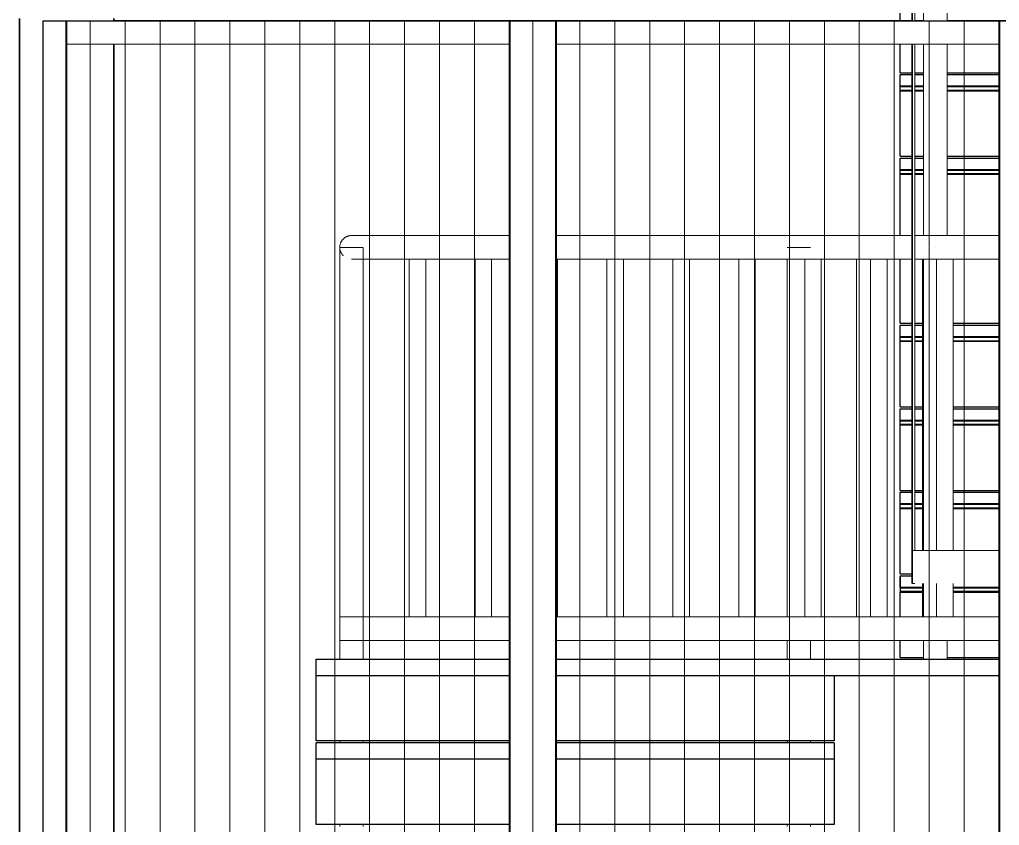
# Model space of a CAD drawing. Header units: millimetres. Extents: x -153298 to 620751, y -313239 to 250031.
# Drawn here: x 80205 to 82286, y -215659 to -213948 of the extents above; entities that cross this region are included whole.
import ezdxf

# ---------------------------------------------------------------- set-up
doc = ezdxf.new("R2010")
doc.units = ezdxf.units.MM
doc.linetypes.add('DPA_Hidden 50', pattern=[3, 2, -1])
for name, color, linetype, lineweight in [('A-DETL-GENF', 7, 'Continuous', 35), ('A-FLOR-E', 7, 'Continuous', 35), ('A-FLOR-HRAL', 7, 'Continuous', 25), ('A-GENM', 7, 'Continuous', 9), ('A-GLAZ-CURT', 7, 'Continuous', 9), ('S-STRS-E', 7, 'Continuous', 25), ('WALL-E', 7, 'Continuous', 35)]:
    doc.layers.add(name, color=color, linetype=linetype, lineweight=lineweight)

# ---------------------------------------------------------------- blocks, each defined once
blk = doc.blocks.new('DPA_CP_Entrance Louver Grill Vertical Z - Louver Grill Vertical Z-18397856-2150-01 ENTRANCE 1 ELEVATION 4')
at = {"layer": 'A-GLAZ-CURT', "color": 7}
for p, q in [((13975.4, 113945.1), (13052, 113945.1)), ((13975.4, 113945.1), (13052, 113945.1)), ((13925.4, 113945.1), (13975.4, 113945.1)), ((13975.4, 113945.1), (13925.4, 113945.1)), ((13925.4, 113945.1), (13975.4, 113945.1)), ((13927.4, 113945.1), (13925.4, 113945.1)), ((13975.4, 113945.1), (13927.4, 113945.1))]:
    blk.add_line(p, q, dxfattribs=at)
blk = doc.blocks.new('DPA_GM-Cage Ladder - H6000 with Protection Ring-8200624-2150-01 ENTRANCE 1 ELEVATION 4')
at = {"layer": 'A-GENM', "color": 7}
for p, q in [((14747, 115715), (14747, 113945.1)), ((14748.7, 115715), (14748.7, 113945.1)), ((14748.7, 113945.1), (14748.7, 114250)), ((14753.7, 113945.1), (14753.7, 114250)), ((14753.7, 113945.1), (14753.7, 114250)), ((14747, 113895.1), (14747, 112750)), ((14748.7, 113895.1), (14748.7, 112750)), ((14748.7, 112820), (14748.7, 113895.1)), ((14753.7, 112820), (14753.7, 113895.1)), ((14753.7, 112820), (14753.7, 113895.1)), ((14747, 112820), (14747, 112750)), ((14748.7, 112820), (14931.4, 112820)), ((14931.4, 112820), (14752.5, 112820)), ((14752.5, 112820), (14931.4, 112820)), ((14931.4, 112820), (14753.5, 112820)), ((14748.7, 112750), (14748.7, 112750)), ((14748.7, 112750), (14753.7, 112750)), ((14753.7, 112750), (14748.7, 112750)), ((14753.7, 112750), (14753.7, 112750)), ((14931.4, 112750), (14931.4, 112750)), ((14931.4, 112750), (14931.4, 112750))]:
    blk.add_line(p, q, dxfattribs=at)
blk = doc.blocks.new('DPA_CP_Entrance Louver Grill Vertical Z - Louver Grill Vertical Z-V193-2150-01 ENTRANCE 1 ELEVATION 4')
at = {"layer": 'A-GLAZ-CURT', "color": 7}
for p, q in [((13975.4, 113945.1), (14025.4, 113945.1)), ((14025.4, 113945.1), (13975.4, 113945.1)), ((14023.4, 113945.1), (13975.4, 113945.1)), ((13975.4, 113945.1), (14025.4, 113945.1)), ((14722, 113945.1), (13975.4, 113945.1)), ((14722, 113945.1), (13975.4, 113945.1)), ((14025.4, 113945.1), (14023.4, 113945.1))]:
    blk.add_line(p, q, dxfattribs=at)
blk = doc.blocks.new('DPA_CP_Entrance Louver Grill Vertical Z - Louver Grill Vertical Z-V281-2150-01 ENTRANCE 1 ELEVATION 4')
at = {"layer": 'A-GLAZ-CURT', "color": 7}
for p, q in [((13992, 113945.1), (13942, 113945.1)), ((13942, 113945.1), (13992, 113945.1)), ((13942, 113945.1), (13942, 107845.9)), ((13942, 113945.1), (13942, 107845.9)), ((13992, 113945.1), (13942, 113945.1)), ((13942, 113945.1), (13990, 113945.1)), ((13942, 107845.9), (13942, 113945.1)), ((13942, 107845.9), (13942, 113945.1)), ((13942, 113895.1), (13942, 113945.1)), ((13942, 113945.1), (13942, 113895.1)), ((13942, 113945.1), (14982, 113945.1)), ((13942, 113945.1), (14982, 113945.1)), ((13990, 113945.1), (13992, 113945.1)), ((13990, 107845.9), (13990, 113945.1)), ((13990, 107845.9), (13990, 113945.1)), ((13992, 107845.9), (13992, 113945.1)), ((13992, 113945.1), (13992, 107845.9)), ((14982, 113945.1), (14932, 113945.1)), ((14932, 113945.1), (14982, 113945.1)), ((14932, 113945.1), (14934, 113945.1)), ((14982, 113945.1), (14932, 113945.1)), ((14932, 107845.9), (14932, 113945.1)), ((14932, 113945.1), (14932, 107845.9)), ((14934, 113945.1), (14982, 113945.1)), ((14934, 113945.1), (14934, 107845.9)), ((14934, 113945.1), (14934, 107845.9)), ((14982, 107845.9), (14982, 113945.1)), ((14982, 113945.1), (14982, 107845.9)), ((14982, 113945.1), (14982, 107845.9)), ((14982, 113945.1), (14982, 107845.9)), ((14982, 113895.1), (14982, 113945.1)), ((14982, 113945.1), (14982, 113895.1)), ((13992, 107845.9), (13992, 113895.1)), ((13992, 113895.1), (13992, 107845.9)), ((14932, 113895.1), (13992, 113895.1)), ((13992, 113895.1), (14932, 113895.1)), ((14932, 113895.1), (14932, 107845.9)), ((14932, 113895.1), (14932, 107845.9))]:
    blk.add_line(p, q, dxfattribs=at)
blk = doc.blocks.new('GM_Louver Grill Vertical Z - Z Profile-V278-2150-01 ENTRANCE 1 ELEVATION 4')
at = {"layer": 'A-GENM', "color": 7}
blk.add_line((15156.2, 107845.9), (15156.2, 113945.1), dxfattribs=at)
blk = doc.blocks.new('Railing - 35mm-V286-2150-01 ENTRANCE 1 ELEVATION 4')
at = {"layer": 'A-FLOR-HRAL', "color": 7, "lineweight": 9}
for p, q in [((15499.5, 113438.8), (15499.5, 112820)), ((15517, 113438.8), (15499.5, 113438.8)), ((15534.5, 113438.8), (15517, 113438.8)), ((15534.5, 112820), (15534.5, 113438.8)), ((15499.5, 112750), (15499.5, 112678.8)), ((15534.5, 112678.8), (15534.5, 112750)), ((15499.5, 112678.8), (15517, 112678.8)), ((15517, 112678.8), (15534.5, 112678.8))]:
    blk.add_line(p, q, dxfattribs=at)
blk = doc.blocks.new('Railing - 35mm-V267-2150-01 ENTRANCE 1 ELEVATION 4')
at = {"layer": 'A-FLOR-HRAL', "color": 7, "lineweight": 9}
for p, q in [((18289.5, 114082.5), (18289.5, 114842.5)), ((18289.5, 114842.5), (18307, 114842.5)), ((18307, 114842.5), (18324.5, 114842.5)), ((18324.5, 114842.5), (18324.5, 114082.5)), ((18307, 114082.5), (18289.5, 114082.5)), ((18324.5, 114082.5), (18307, 114082.5))]:
    blk.add_line(p, q, dxfattribs=at)
blk = doc.blocks.new('Railing - 35mm-V288-2150-01 ENTRANCE 1 ELEVATION 4')
at = {"layer": 'A-FLOR-HRAL', "color": 7, "lineweight": 9}
for p, q in [((13994.5, 113438.8), (13992.2, 113438.8)), ((13994.5, 112678.8), (13994.5, 113438.8)), ((13992.2, 112678.8), (13994.5, 112678.8))]:
    blk.add_line(p, q, dxfattribs=at)
blk = doc.blocks.new('Railing - Post_50mm-V297-2150-01 ENTRANCE 1 ELEVATION 4')
at = {"layer": 'A-FLOR-HRAL', "color": 7, "lineweight": 9}
for p, q in [((13532, 113463.8), (13532, 112588.8)), ((13582, 113463.8), (13532, 113463.8)), ((13532, 113463.8), (13582, 113463.8)), ((13582, 112588.8), (13582, 113463.8)), ((13532, 112588.8), (13578.6, 112588.8)), ((13578.6, 112588.8), (13532, 112588.8)), ((13578.7, 112588.8), (13582, 112588.8)), ((13582, 112588.8), (13578.7, 112588.8))]:
    blk.add_line(p, q, dxfattribs=at)
blk = doc.blocks.new('Railing - Post_50mm-V298-2150-01 ENTRANCE 1 ELEVATION 4')
at = {"layer": 'A-FLOR-HRAL', "color": 7, "lineweight": 9}
for p, q in [((13532, 113463.8), (13532, 112588.8)), ((13582, 113463.8), (13532, 113463.8)), ((13532, 113463.8), (13582, 113463.8)), ((13582, 112678.8), (13582, 113438.8)), ((13582, 112588.8), (13582, 112628.8)), ((13532, 112588.8), (13578.6, 112588.8)), ((13578.6, 112588.8), (13532, 112588.8)), ((13578.7, 112588.8), (13582, 112588.8)), ((13582, 112588.8), (13578.7, 112588.8))]:
    blk.add_line(p, q, dxfattribs=at)
blk = doc.blocks.new('Railing - Railing-15920061-2150-01 ENTRANCE 1 ELEVATION 4')
at = {"layer": 'A-FLOR-HRAL', "color": 7, "lineweight": 9}
for p, q in [((13892, 112678.8), (13532, 112678.8)), ((13532, 112653.8), (13532, 112678.8)), ((13532, 112678), (13532, 112653.8)), ((14932, 112678.8), (13992, 112678.8)), ((13532, 112653.8), (13532, 112629.7)), ((13532, 112628.8), (13532, 112653.8)), ((13532, 112649.2), (13532, 112588.8)), ((13532, 112628.8), (13892, 112628.8)), ((13582, 112588.8), (13582, 112628.8)), ((13992, 112628.8), (14932, 112628.8)), ((13532, 112415.4), (13532, 112411.4)), ((13582, 112411.4), (13582, 112415.4)), ((13532, 112238), (13532, 112234)), ((13582, 112234), (13582, 112238))]:
    blk.add_line(p, q, dxfattribs=at)
at = {"color": 7}
for name, p in [('Railing - Post_50mm-V297-2150-01 ENTRANCE 1 ELEVATION 4', (0, 0)), ('Railing - Post_50mm-V298-2150-01 ENTRANCE 1 ELEVATION 4', (0, 0)), ('Railing - 35mm-V288-2150-01 ENTRANCE 1 ELEVATION 4', (0, 0)), ('Railing - 35mm-V286-2150-01 ENTRANCE 1 ELEVATION 4', (-700, 0))]:
    blk.add_blockref(name, p, dxfattribs=at)
at = {"color": 7, "extrusion": (0, 0, -1), "zscale": -1}
for p in [(-32004, -1403.7), (-32144, -1403.7), (-32424, -1403.7), (-32564, -1403.7), (-32704, -1403.7), (-32844, -1403.7), (-32984, -1403.7)]:
    blk.add_blockref('Railing - 35mm-V267-2150-01 ENTRANCE 1 ELEVATION 4', p, dxfattribs=at)
blk = doc.blocks.new('Top Rail Type - Top Rail_Internal_-15920065-2150-01 ENTRANCE 1 ELEVATION 4')
at = {"layer": 'A-FLOR-HRAL', "color": 7, "lineweight": 9}
for p, q in [((13892, 113488.8), (13557, 113488.8)), ((14747, 113488.8), (13992, 113488.8)), ((14932, 113488.8), (14753.7, 113488.8)), ((13532, 113463.8), (13532, 112588.8)), ((13557, 113438.8), (13892, 113438.8)), ((13582, 112678.8), (13582, 113438.8)), ((13992, 113438.8), (14747, 113438.8)), ((14753.7, 113438.8), (14932, 113438.8)), ((13582, 112588.8), (13582, 112628.8)), ((13532, 112415.4), (13532, 112411.4)), ((13582, 112411.4), (13582, 112415.4)), ((13532, 112238), (13532, 112234)), ((13582, 112234), (13582, 112238))]:
    blk.add_line(p, q, dxfattribs=at)
blk.add_open_spline([(13532, 113463.8), (13532, 113466), (13532.6, 113470.4), (13535.1, 113476.5), (13539.1, 113481.7), (13544.4, 113485.7), (13550.5, 113488.3), (13554.8, 113488.8), (13557, 113488.8)], degree=3, dxfattribs=at)
for points, knots in [([(13532, 113463.8), (13532, 113466), (13532.5, 113469.3), (13533.9, 113473.4), (13535.3, 113476.4), (13536.8, 113478.7), (13538.2, 113480.3), (13539.7, 113481.9), (13541.8, 113483.7), (13544, 113485.3), (13546, 113486.3), (13547.4, 113487), (13549, 113487.5), (13550.5, 113488), (13552.1, 113488.4), (13553.8, 113488.7), (13555.4, 113488.8), (13556.5, 113488.8), (13557, 113488.8)], [0, 0, 0, 0, 0.0833333, 0.125, 0.1666667, 0.2083333, 0.2291667, 0.25, 0.2916667, 0.3333333, 0.3541667, 0.375, 0.3958333, 0.4166667, 0.4375, 0.4583333, 0.4791667, 0.5, 0.5, 0.5, 0.5]), ([(13539.5, 113446), (13539.5, 113446.1), (13539, 113446.5), (13538.2, 113447.4), (13536.8, 113449), (13535.3, 113451.3), (13533.9, 113454.3), (13532.5, 113458.4), (13532, 113461.7), (13532, 113463.8)], [0.7471079, 0.7471079, 0.7471079, 0.7471079, 0.75, 0.7708333, 0.7916667, 0.8333333, 0.875, 0.9166667, 1, 1, 1, 1])]:
    blk.add_open_spline(points, degree=3, knots=knots, dxfattribs=at)
blk = doc.blocks.new('Railing - 35mm-V305-2150-01 ENTRANCE 1 ELEVATION 4')
at = {"layer": 'A-FLOR-HRAL', "color": 7, "lineweight": 9}
for p, q in [((14769.5, 112820), (14769.5, 113438.8)), ((14769.5, 112678.8), (14769.5, 112750))]:
    blk.add_line(p, q, dxfattribs=at)
blk = doc.blocks.new('Railing - 35mm-V291-2150-01 ENTRANCE 1 ELEVATION 4')
at = {"layer": 'A-FLOR-HRAL', "color": 7, "lineweight": 9}
blk.add_line((14709.5, 111259.4), (14709.5, 112019.4), dxfattribs=at)
blk = doc.blocks.new('Railing - Post_50mm-V307-2150-01 ENTRANCE 1 ELEVATION 4')
at = {"layer": 'A-FLOR-HRAL', "color": 7, "lineweight": 9}
for p, q in [((14772, 114320), (14772, 114883.3)), ((14822, 114883.3), (14822, 114320)), ((14772, 113945.1), (14772, 114250)), ((14822, 114250), (14822, 113945.1)), ((14772, 113830.8), (14772, 113895.1)), ((14822, 113895.1), (14822, 113830.8))]:
    blk.add_line(p, q, dxfattribs=at)
blk = doc.blocks.new('Railing - Post_50mm-V308-2150-01 ENTRANCE 1 ELEVATION 4')
at = {"layer": 'A-FLOR-HRAL', "color": 7, "lineweight": 9}
for p, q in [((14772, 113488.8), (14772, 113641.3)), ((14822, 113641.3), (14822, 113488.8)), ((14772, 112588.8), (14822, 112588.8)), ((14822, 112588.8), (14772, 112588.8))]:
    blk.add_line(p, q, dxfattribs=at)
blk = doc.blocks.new('Railing - Post_50mm-V309-2150-01 ENTRANCE 1 ELEVATION 4')
at = {"layer": 'A-FLOR-HRAL', "color": 7, "lineweight": 9}
for p, q in [((14797, 113463.8), (14797, 113463.8)), ((14797, 113463.8), (14797, 113463.8)), ((14772, 112820), (14772, 113438.8)), ((14772, 112678.8), (14772, 112750)), ((14772, 112588.8), (14772, 112628.8)), ((14822, 112628.8), (14822, 112588.8)), ((14797, 112588.8), (14797, 112588.8)), ((14797, 112588.8), (14797, 112588.8))]:
    blk.add_line(p, q, dxfattribs=at)
blk = doc.blocks.new('Railing - Post_50mm-V310-2150-01 ENTRANCE 1 ELEVATION 4')
at = {"layer": 'A-FLOR-HRAL', "color": 7, "lineweight": 9}
for p, q in [((14482, 113463.8), (14532, 113463.8)), ((14532, 113463.8), (14482, 113463.8)), ((14482, 112678.8), (14482, 113438.8)), ((14482, 112588.8), (14482, 112628.8)), ((14532, 112628.8), (14532, 112588.8)), ((14532, 112588.8), (14482, 112588.8)), ((14482, 112588.8), (14532, 112588.8))]:
    blk.add_line(p, q, dxfattribs=at)
blk = doc.blocks.new('Railing - Railing-15921398-2150-01 ENTRANCE 1 ELEVATION 4')
at = {"layer": 'A-FLOR-HRAL', "color": 7, "lineweight": 9}
for p, q in [((14772, 114068.7), (14772, 113945.1)), ((14822, 113945.1), (14822, 114068.7)), ((14772, 113895.1), (14772, 113488.8)), ((14822, 113488.8), (14822, 113895.1)), ((14482, 112628.8), (14482, 112588.8)), ((14532, 112588.8), (14532, 112628.8)), ((14482, 112415.4), (14482, 112411.4)), ((14532, 112411.4), (14532, 112415.4)), ((14482, 112238), (14482, 112234)), ((14532, 112234), (14532, 112238))]:
    blk.add_line(p, q, dxfattribs=at)
at = {"color": 7}
for name in ['Railing - Post_50mm-V307-2150-01 ENTRANCE 1 ELEVATION 4', 'Railing - Post_50mm-V308-2150-01 ENTRANCE 1 ELEVATION 4', 'Railing - Post_50mm-V310-2150-01 ENTRANCE 1 ELEVATION 4', 'Railing - Post_50mm-V309-2150-01 ENTRANCE 1 ELEVATION 4', 'Railing - 35mm-V305-2150-01 ENTRANCE 1 ELEVATION 4']:
    blk.add_blockref(name, (0, 0), dxfattribs=at)
at = {"color": 7, "extrusion": (0, 0, -1), "zscale": -1}
blk.add_blockref('Railing - 35mm-V291-2150-01 ENTRANCE 1 ELEVATION 4', (-29339, 1419.4), dxfattribs=at)
blk = doc.blocks.new('Top Rail Type - Top Rail_Internal_-15921409-2150-01 ENTRANCE 1 ELEVATION 4')
at = {"layer": 'A-FLOR-HRAL', "color": 7, "lineweight": 9}
for p, q in [((14772, 114250), (14772, 113945.1)), ((14822, 113945.1), (14822, 114250)), ((14772, 113895.1), (14772, 113645.2)), ((14822, 113645.2), (14822, 113895.1)), ((14772, 113645.2), (14772, 113488.8)), ((14822, 113488.8), (14822, 113645.2)), ((14482, 113438.8), (14482, 112678.8)), ((14482, 112628.8), (14482, 112588.8)), ((14532, 112588.8), (14532, 112628.8)), ((14482, 112415.4), (14482, 112411.4)), ((14532, 112411.4), (14532, 112415.4)), ((14482, 112238), (14482, 112234)), ((14532, 112234), (14532, 112238))]:
    blk.add_line(p, q, dxfattribs=at)
blk = doc.blocks.new('DPA_AN_Callout - DPA_AN_Callout-15529985-2150-01 ENTRANCE 1 ELEVATION 4')
at = {"layer": 'A-DETL-GENF', "color": 7, "linetype": 'DPA_Hidden 50', "lineweight": 50}
blk.add_arc((12973.3, 113628.6), 500, 90, 180, dxfattribs=at)

msp = doc.modelspace()

# ---------------------------------------------------------------- linework, layer by layer
at = {"color": 7}
msp.add_lwpolyline([(80254.6466, -213950.0775), (83250.4799, -213950.0775), (83250.4799, -220220.1981), (80254.6466, -220220.1981)], close=True, dxfattribs=at)
at = {"layer": 'A-FLOR-E', "color": 7}
for p, q in [((82074.6466, -213950.0775), (82099.6466, -213950.0775)), ((82106.2835, -213950.0775), (82124.6466, -213950.0775)), ((82174.6466, -213950.0775), (82444.1799, -213950.0775))]:
    msp.add_line(p, q, dxfattribs=at)
at = {"layer": 'S-STRS-E', "color": 7}
for p, q in [((82074.6466, -213950.0775), (82074.6466, -213921.9285)), ((82074.6466, -214060.3685), (82074.6466, -214000.0775)), ((82074.6466, -214060.3685), (82099.6466, -214060.3685)), ((82074.6466, -214069.8564), (82074.6466, -214064.3564)), ((82074.6466, -214064.3564), (82099.6466, -214064.3564)), ((82074.6466, -214089.3564), (82074.6466, -214064.3564)), ((82074.6466, -214066.8564), (82074.6466, -214064.3564)), ((82074.6466, -214066.8564), (82074.6466, -214064.3564)), ((82074.6466, -214066.8564), (82074.6466, -214064.3564)), ((82074.6466, -214066.8564), (82074.6466, -214064.3564)), ((82074.6466, -214066.8564), (82074.6466, -214064.3564)), ((82074.6466, -214064.3564), (82099.6466, -214064.3564)), ((82074.6466, -214064.3564), (82099.6466, -214064.3564)), ((82074.6466, -214064.3564), (82099.6466, -214064.3564)), ((82074.6466, -214064.3564), (82099.6466, -214064.3564)), ((82074.6466, -214064.3564), (82099.6466, -214064.3564)), ((82074.6466, -214064.3564), (82099.6466, -214064.3564)), ((82074.6466, -214079.3564), (82074.6466, -214069.3564)), ((82074.6466, -214089.8564), (82074.6466, -214069.8564)), ((82074.6466, -214078.8564), (82074.6466, -214069.8564)), ((82106.2835, -214060.3685), (82124.6466, -214060.3685)), ((82106.2835, -214064.3564), (82124.6466, -214064.3564)), ((82106.2835, -214064.3564), (82124.6466, -214064.3564)), ((82106.2835, -214064.3564), (82124.6466, -214064.3564)), ((82106.2835, -214064.3564), (82124.6466, -214064.3564)), ((82106.2835, -214064.3564), (82124.6466, -214064.3564)), ((82106.2835, -214064.3564), (82124.6466, -214064.3564)), ((82106.2835, -214064.3564), (82124.6466, -214064.3564)), ((82174.6466, -214060.3685), (82284.6466, -214060.3685)), ((82174.6466, -214064.3564), (82284.6466, -214064.3564)), ((82174.6466, -214064.3564), (82284.6466, -214064.3564)), ((82174.6466, -214064.3564), (82284.6466, -214064.3564)), ((82174.6466, -214064.3564), (82284.6466, -214064.3564)), ((82174.6466, -214064.3564), (82284.6466, -214064.3564)), ((82174.6466, -214064.3564), (82284.6466, -214064.3564)), ((82174.6466, -214064.3564), (82284.6466, -214064.3564)), ((82074.6466, -214082.3564), (82074.6466, -214078.8564)), ((82074.6466, -214081.8564), (82074.6466, -214079.3564)), ((82099.6466, -214089.3564), (82074.6466, -214089.3564)), ((82074.6466, -214097.3564), (82074.6466, -214089.8564)), ((82074.6466, -214089.8564), (82099.6466, -214089.8564)), ((82074.6466, -214089.8564), (82099.6466, -214089.8564)), ((82124.6466, -214089.3564), (82106.2835, -214089.3564)), ((82106.2835, -214089.8564), (82124.6466, -214089.8564)), ((82106.2835, -214089.8564), (82124.6466, -214089.8564)), ((82284.6466, -214089.3564), (82174.6466, -214089.3564)), ((82174.6466, -214089.8564), (82284.6466, -214089.8564)), ((82174.6466, -214089.8564), (82284.6466, -214089.8564)), ((82074.6466, -214099.3564), (82074.6466, -214097.3564)), ((82074.6466, -214097.3564), (82099.6466, -214097.3564)), ((82074.6466, -214237.7964), (82074.6466, -214099.3564)), ((82099.6466, -214099.3564), (82074.6466, -214099.3564)), ((82099.6466, -214099.3564), (82074.6466, -214099.3564)), ((82106.2835, -214097.3564), (82124.6466, -214097.3564)), ((82124.6466, -214099.3564), (82106.2835, -214099.3564)), ((82124.6466, -214099.3564), (82106.2835, -214099.3564)), ((82174.6466, -214097.3564), (82284.6466, -214097.3564)), ((82284.6466, -214099.3564), (82174.6466, -214099.3564)), ((82284.6466, -214099.3564), (82174.6466, -214099.3564)), ((82074.6466, -214237.7964), (82099.6466, -214237.7964)), ((82106.2835, -214237.7964), (82124.6466, -214237.7964)), ((82174.6466, -214237.7964), (82284.6466, -214237.7964)), ((82074.6466, -214247.2843), (82074.6466, -214241.7843)), ((82074.6466, -214241.7843), (82099.6466, -214241.7843)), ((82074.6466, -214266.7843), (82074.6466, -214241.7843)), ((82074.6466, -214244.2843), (82074.6466, -214241.7843)), ((82074.6466, -214244.2843), (82074.6466, -214241.7843)), ((82074.6466, -214244.2843), (82074.6466, -214241.7843)), ((82074.6466, -214244.2843), (82074.6466, -214241.7843)), ((82074.6466, -214244.2843), (82074.6466, -214241.7843)), ((82074.6466, -214241.7843), (82099.6466, -214241.7843)), ((82074.6466, -214241.7843), (82099.6466, -214241.7843)), ((82074.6466, -214241.7843), (82099.6466, -214241.7843)), ((82074.6466, -214241.7843), (82099.6466, -214241.7843)), ((82074.6466, -214241.7843), (82099.6466, -214241.7843)), ((82074.6466, -214241.7843), (82099.6466, -214241.7843)), ((82074.6466, -214256.7843), (82074.6466, -214246.7843)), ((82074.6466, -214267.2843), (82074.6466, -214247.2843)), ((82074.6466, -214256.2843), (82074.6466, -214247.2843)), ((82074.6466, -214259.7843), (82074.6466, -214256.2843)), ((82074.6466, -214259.2843), (82074.6466, -214256.7843)), ((82106.2835, -214241.7843), (82124.6466, -214241.7843)), ((82106.2835, -214241.7843), (82124.6466, -214241.7843)), ((82106.2835, -214241.7843), (82124.6466, -214241.7843)), ((82106.2835, -214241.7843), (82124.6466, -214241.7843)), ((82106.2835, -214241.7843), (82124.6466, -214241.7843)), ((82106.2835, -214241.7843), (82124.6466, -214241.7843)), ((82106.2835, -214241.7843), (82124.6466, -214241.7843)), ((82174.6466, -214241.7843), (82284.6466, -214241.7843)), ((82174.6466, -214241.7843), (82284.6466, -214241.7843)), ((82174.6466, -214241.7843), (82284.6466, -214241.7843)), ((82174.6466, -214241.7843), (82284.6466, -214241.7843)), ((82174.6466, -214241.7843), (82284.6466, -214241.7843)), ((82174.6466, -214241.7843), (82284.6466, -214241.7843)), ((82174.6466, -214241.7843), (82284.6466, -214241.7843)), ((82099.6466, -214266.7843), (82074.6466, -214266.7843)), ((82074.6466, -214274.7843), (82074.6466, -214267.2843)), ((82074.6466, -214267.2843), (82099.6466, -214267.2843)), ((82074.6466, -214267.2843), (82099.6466, -214267.2843)), ((82074.6466, -214276.7843), (82074.6466, -214274.7843)), ((82074.6466, -214274.7843), (82099.6466, -214274.7843)), ((82074.6466, -214406.3517), (82074.6466, -214276.7843)), ((82099.6466, -214276.7843), (82074.6466, -214276.7843)), ((82099.6466, -214276.7843), (82074.6466, -214276.7843)), ((82124.6466, -214266.7843), (82106.2835, -214266.7843)), ((82106.2835, -214267.2843), (82124.6466, -214267.2843)), ((82106.2835, -214267.2843), (82124.6466, -214267.2843)), ((82106.2835, -214274.7843), (82124.6466, -214274.7843)), ((82124.6466, -214276.7843), (82106.2835, -214276.7843)), ((82124.6466, -214276.7843), (82106.2835, -214276.7843)), ((82284.6466, -214266.7843), (82174.6466, -214266.7843)), ((82174.6466, -214267.2843), (82284.6466, -214267.2843)), ((82174.6466, -214267.2843), (82284.6466, -214267.2843)), ((82174.6466, -214274.7843), (82284.6466, -214274.7843)), ((82284.6466, -214276.7843), (82174.6466, -214276.7843)), ((82284.6466, -214276.7843), (82174.6466, -214276.7843)), ((82074.6466, -214592.6522), (82074.6466, -214456.3517)), ((82074.6466, -214592.6522), (82099.6466, -214592.6522)), ((82106.2835, -214592.6522), (82122.1466, -214592.6522)), ((82187.1466, -214592.6522), (82284.6466, -214592.6522)), ((82074.6466, -214602.1401), (82074.6466, -214596.6401)), ((82074.6466, -214596.6401), (82099.6466, -214596.6401)), ((82074.6466, -214621.6401), (82074.6466, -214596.6401)), ((82074.6466, -214599.1401), (82074.6466, -214596.6401)), ((82074.6466, -214599.1401), (82074.6466, -214596.6401)), ((82074.6466, -214599.1401), (82074.6466, -214596.6401)), ((82074.6466, -214599.1401), (82074.6466, -214596.6401)), ((82074.6466, -214599.1401), (82074.6466, -214596.6401)), ((82074.6466, -214596.6401), (82099.6466, -214596.6401)), ((82074.6466, -214596.6401), (82099.6466, -214596.6401)), ((82074.6466, -214596.6401), (82099.6466, -214596.6401)), ((82074.6466, -214596.6401), (82099.6466, -214596.6401)), ((82074.6466, -214596.6401), (82099.6466, -214596.6401)), ((82074.6466, -214596.6401), (82099.6466, -214596.6401)), ((82074.6466, -214611.6401), (82074.6466, -214601.6401)), ((82074.6466, -214622.1401), (82074.6466, -214602.1401)), ((82074.6466, -214611.1401), (82074.6466, -214602.1401)), ((82074.6466, -214614.6401), (82074.6466, -214611.1401)), ((82074.6466, -214614.1401), (82074.6466, -214611.6401)), ((82106.2835, -214596.6401), (82122.1466, -214596.6401)), ((82106.2835, -214596.6401), (82122.1466, -214596.6401)), ((82106.2835, -214596.6401), (82122.1466, -214596.6401)), ((82106.2835, -214596.6401), (82122.1466, -214596.6401)), ((82106.2835, -214596.6401), (82122.1466, -214596.6401)), ((82106.2835, -214596.6401), (82122.1466, -214596.6401)), ((82106.2835, -214596.6401), (82122.1466, -214596.6401)), ((82187.1466, -214596.6401), (82284.6466, -214596.6401)), ((82187.1466, -214596.6401), (82284.6466, -214596.6401)), ((82187.1466, -214596.6401), (82284.6466, -214596.6401)), ((82187.1466, -214596.6401), (82284.6466, -214596.6401)), ((82187.1466, -214596.6401), (82284.6466, -214596.6401)), ((82187.1466, -214596.6401), (82284.6466, -214596.6401)), ((82187.1466, -214596.6401), (82284.6466, -214596.6401)), ((82099.6466, -214621.6401), (82074.6466, -214621.6401)), ((82074.6466, -214629.6401), (82074.6466, -214622.1401)), ((82074.6466, -214622.1401), (82099.6466, -214622.1401)), ((82074.6466, -214622.1401), (82099.6466, -214622.1401)), ((82074.6466, -214631.6401), (82074.6466, -214629.6401)), ((82074.6466, -214629.6401), (82099.6466, -214629.6401)), ((82074.6466, -214770.0801), (82074.6466, -214631.6401)), ((82099.6466, -214631.6401), (82074.6466, -214631.6401)), ((82099.6466, -214631.6401), (82074.6466, -214631.6401)), ((82122.1466, -214621.6401), (82106.2835, -214621.6401)), ((82106.2835, -214622.1401), (82122.1466, -214622.1401)), ((82106.2835, -214622.1401), (82122.1466, -214622.1401)), ((82106.2835, -214629.6401), (82122.1466, -214629.6401)), ((82122.1466, -214631.6401), (82106.2835, -214631.6401)), ((82122.1466, -214631.6401), (82106.2835, -214631.6401)), ((82284.6466, -214621.6401), (82187.1466, -214621.6401)), ((82187.1466, -214622.1401), (82284.6466, -214622.1401)), ((82187.1466, -214622.1401), (82284.6466, -214622.1401)), ((82187.1466, -214629.6401), (82284.6466, -214629.6401)), ((82284.6466, -214631.6401), (82187.1466, -214631.6401)), ((82284.6466, -214631.6401), (82187.1466, -214631.6401)), ((82074.6466, -214770.0801), (82099.854, -214770.0801)), ((82074.6466, -214779.568), (82074.6466, -214774.068)), ((82074.6466, -214774.068), (82099.8518, -214774.068)), ((82074.6466, -214799.068), (82074.6466, -214774.068)), ((82074.6466, -214776.568), (82074.6466, -214774.068)), ((82074.6466, -214776.568), (82074.6466, -214774.068)), ((82074.6466, -214776.568), (82074.6466, -214774.068)), ((82074.6466, -214776.568), (82074.6466, -214774.068)), ((82074.6466, -214776.568), (82074.6466, -214774.068)), ((82074.6466, -214774.068), (82099.8518, -214774.068)), ((82074.6466, -214774.068), (82099.8518, -214774.068)), ((82074.6466, -214774.068), (82099.8518, -214774.068)), ((82074.6466, -214774.068), (82099.8518, -214774.068)), ((82074.6466, -214774.068), (82099.8518, -214774.068)), ((82074.6466, -214774.068), (82099.8518, -214774.068)), ((82074.6466, -214789.068), (82074.6466, -214779.068)), ((82074.6466, -214799.568), (82074.6466, -214779.568)), ((82074.6466, -214788.568), (82074.6466, -214779.568)), ((82106.2835, -214770.0801), (82122.1466, -214770.0801)), ((82106.2835, -214774.068), (82122.1466, -214774.068)), ((82106.2835, -214774.068), (82122.1466, -214774.068)), ((82106.2835, -214774.068), (82122.1466, -214774.068)), ((82106.2835, -214774.068), (82122.1466, -214774.068)), ((82106.2835, -214774.068), (82122.1466, -214774.068)), ((82106.2835, -214774.068), (82122.1466, -214774.068)), ((82106.2835, -214774.068), (82122.1466, -214774.068)), ((82187.1466, -214770.0801), (82284.6466, -214770.0801)), ((82187.1466, -214774.068), (82284.6466, -214774.068)), ((82187.1466, -214774.068), (82284.6466, -214774.068)), ((82187.1466, -214774.068), (82284.6466, -214774.068)), ((82187.1466, -214774.068), (82284.6466, -214774.068)), ((82187.1466, -214774.068), (82284.6466, -214774.068)), ((82187.1466, -214774.068), (82284.6466, -214774.068)), ((82187.1466, -214774.068), (82284.6466, -214774.068)), ((82074.6466, -214792.068), (82074.6466, -214788.568)), ((82074.6466, -214791.568), (82074.6466, -214789.068)), ((82099.8379, -214799.068), (82074.6466, -214799.068)), ((82074.6466, -214807.068), (82074.6466, -214799.568)), ((82074.6466, -214799.568), (82099.8377, -214799.568)), ((82074.6466, -214799.568), (82099.8377, -214799.568)), ((82122.1466, -214799.068), (82106.2835, -214799.068)), ((82106.2835, -214799.568), (82122.1466, -214799.568)), ((82106.2835, -214799.568), (82122.1466, -214799.568)), ((82284.6466, -214799.068), (82187.1466, -214799.068)), ((82187.1466, -214799.568), (82284.6466, -214799.568)), ((82187.1466, -214799.568), (82284.6466, -214799.568)), ((82074.6466, -214809.068), (82074.6466, -214807.068)), ((82074.6466, -214807.068), (82099.8335, -214807.068)), ((82074.6466, -214947.508), (82074.6466, -214809.068)), ((82099.8324, -214809.068), (82074.6466, -214809.068)), ((82099.8324, -214809.068), (82074.6466, -214809.068)), ((82106.2835, -214807.068), (82122.1466, -214807.068)), ((82122.1466, -214809.068), (82106.2835, -214809.068)), ((82122.1466, -214809.068), (82106.2835, -214809.068)), ((82187.1466, -214807.068), (82284.6466, -214807.068)), ((82284.6466, -214809.068), (82187.1466, -214809.068)), ((82284.6466, -214809.068), (82187.1466, -214809.068)), ((82074.6466, -214947.508), (82099.7559, -214947.508)), ((82074.6466, -214956.9959), (82074.6466, -214951.4959)), ((82074.6466, -214951.4959), (82099.7537, -214951.4959)), ((82074.6466, -214976.4959), (82074.6466, -214951.4959)), ((82074.6466, -214953.9959), (82074.6466, -214951.4959)), ((82074.6466, -214953.9959), (82074.6466, -214951.4959)), ((82074.6466, -214953.9959), (82074.6466, -214951.4959)), ((82074.6466, -214953.9959), (82074.6466, -214951.4959)), ((82074.6466, -214953.9959), (82074.6466, -214951.4959)), ((82074.6466, -214951.4959), (82099.7537, -214951.4959)), ((82074.6466, -214951.4959), (82099.7537, -214951.4959)), ((82074.6466, -214951.4959), (82099.7537, -214951.4959)), ((82074.6466, -214951.4959), (82099.7537, -214951.4959)), ((82074.6466, -214951.4959), (82099.7537, -214951.4959)), ((82074.6466, -214951.4959), (82099.7537, -214951.4959)), ((82074.6466, -214966.4959), (82074.6466, -214956.4959)), ((82074.6466, -214976.9959), (82074.6466, -214956.9959)), ((82074.6466, -214965.9959), (82074.6466, -214956.9959)), ((82074.6466, -214969.4959), (82074.6466, -214965.9959)), ((82074.6466, -214968.9959), (82074.6466, -214966.4959)), ((82106.2835, -214947.508), (82122.1466, -214947.508)), ((82106.2835, -214951.4959), (82122.1466, -214951.4959)), ((82106.2835, -214951.4959), (82122.1466, -214951.4959)), ((82106.2835, -214951.4959), (82122.1466, -214951.4959)), ((82106.2835, -214951.4959), (82122.1466, -214951.4959)), ((82106.2835, -214951.4959), (82122.1466, -214951.4959)), ((82106.2835, -214951.4959), (82122.1466, -214951.4959)), ((82106.2835, -214951.4959), (82122.1466, -214951.4959)), ((82187.1466, -214947.508), (82284.6466, -214947.508)), ((82187.1466, -214951.4959), (82284.6466, -214951.4959)), ((82187.1466, -214951.4959), (82284.6466, -214951.4959)), ((82187.1466, -214951.4959), (82284.6466, -214951.4959)), ((82187.1466, -214951.4959), (82284.6466, -214951.4959)), ((82187.1466, -214951.4959), (82284.6466, -214951.4959)), ((82187.1466, -214951.4959), (82284.6466, -214951.4959)), ((82187.1466, -214951.4959), (82284.6466, -214951.4959)), ((82099.7398, -214976.4959), (82074.6466, -214976.4959)), ((82074.6466, -214984.4959), (82074.6466, -214976.9959)), ((82074.6466, -214976.9959), (82099.7396, -214976.9959)), ((82074.6466, -214976.9959), (82099.7396, -214976.9959)), ((82074.6466, -214986.4959), (82074.6466, -214984.4959)), ((82074.6466, -214984.4959), (82099.7354, -214984.4959)), ((82074.6466, -215124.9359), (82074.6466, -214986.4959)), ((82099.7343, -214986.4959), (82074.6466, -214986.4959)), ((82099.7343, -214986.4959), (82074.6466, -214986.4959)), ((82122.1466, -214976.4959), (82106.2835, -214976.4959)), ((82106.2835, -214976.9959), (82122.1466, -214976.9959)), ((82106.2835, -214976.9959), (82122.1466, -214976.9959)), ((82106.2835, -214984.4959), (82122.1466, -214984.4959)), ((82122.1466, -214986.4959), (82106.2835, -214986.4959)), ((82122.1466, -214986.4959), (82106.2835, -214986.4959)), ((82284.6466, -214976.4959), (82187.1466, -214976.4959)), ((82187.1466, -214976.9959), (82284.6466, -214976.9959)), ((82187.1466, -214976.9959), (82284.6466, -214976.9959)), ((82187.1466, -214984.4959), (82284.6466, -214984.4959)), ((82284.6466, -214986.4959), (82187.1466, -214986.4959)), ((82284.6466, -214986.4959), (82187.1466, -214986.4959)), ((82074.6466, -215124.9359), (82099.6466, -215124.9359)), ((82074.6466, -215153.9238), (82074.6466, -215128.9238)), ((82074.6466, -215131.4238), (82074.6466, -215128.9238)), ((82074.6466, -215131.4238), (82074.6466, -215128.9238)), ((82074.6466, -215131.4238), (82074.6466, -215128.9238)), ((82074.6466, -215131.4238), (82074.6466, -215128.9238)), ((82074.6466, -215131.4238), (82074.6466, -215128.9238)), ((82074.6466, -215128.9238), (82099.6466, -215128.9238)), ((82074.6466, -215128.9238), (82099.6466, -215128.9238)), ((82074.6466, -215128.9238), (82099.6466, -215128.9238)), ((82074.6466, -215128.9238), (82099.6466, -215128.9238)), ((82074.6466, -215128.9238), (82099.6466, -215128.9238)), ((82074.6466, -215128.9238), (82099.6466, -215128.9238)), ((82074.6466, -215128.9238), (82099.6466, -215128.9238)), ((82074.6466, -215128.9238), (82074.6466, -215134.4238)), ((82074.6466, -215143.9238), (82074.6466, -215133.9238)), ((82074.6466, -215134.4238), (82074.6466, -215154.4238)), ((82074.6466, -215134.4238), (82074.6466, -215143.4238)), ((82074.6466, -215143.4238), (82074.6466, -215146.9238)), ((82074.6466, -215146.4238), (82074.6466, -215143.9238)), ((82122.2428, -215153.9238), (82074.6466, -215153.9238)), ((82074.6466, -215154.4238), (82122.2421, -215154.4238)), ((82074.6466, -215154.4238), (82122.2421, -215154.4238)), ((82074.6466, -215154.4238), (82074.6466, -215161.9238)), ((82284.6466, -215153.9238), (82187.0503, -215153.9238)), ((82187.051, -215154.4238), (82284.6466, -215154.4238)), ((82187.051, -215154.4238), (82284.6466, -215154.4238)), ((82074.6466, -215161.9238), (82122.2305, -215161.9238)), ((82074.6466, -215161.9238), (82074.6466, -215163.9238)), ((82122.2274, -215163.9238), (82074.6466, -215163.9238)), ((82074.6466, -215216.3517), (82074.6466, -215163.9238)), ((82074.6466, -215163.9238), (82122.2274, -215163.9238)), ((82187.0626, -215161.9238), (82284.6466, -215161.9238)), ((82284.6466, -215163.9238), (82187.0657, -215163.9238)), ((82187.0657, -215163.9238), (82284.6466, -215163.9238)), ((82074.6466, -215302.3638), (82074.6466, -215266.3517)), ((80834.6466, -215306.3517), (81244.6466, -215306.3517)), ((80834.6466, -215306.3517), (81244.6466, -215306.3517)), ((80834.6466, -215306.3517), (81244.6466, -215306.3517)), ((80834.6466, -215306.3517), (81244.6466, -215306.3517)), ((80834.6466, -215306.3517), (81244.6466, -215306.3517)), ((80834.6466, -215306.3517), (81244.6466, -215306.3517)), ((80834.6466, -215308.8517), (80834.6466, -215306.3517)), ((80834.6466, -215308.8517), (80834.6466, -215306.3517)), ((80834.6466, -215308.8517), (80834.6466, -215306.3517)), ((80834.6466, -215308.8517), (80834.6466, -215306.3517)), ((80834.6466, -215308.8517), (80834.6466, -215306.3517)), ((80834.6466, -215341.3517), (80834.6466, -215306.3517)), ((80834.6466, -215331.3517), (80834.6466, -215311.3517)), ((80834.6466, -215321.3517), (80834.6466, -215311.3517)), ((81344.6466, -215306.3517), (82284.6466, -215306.3517)), ((81344.6466, -215306.3517), (81934.6466, -215306.3517)), ((81344.6466, -215306.3517), (81934.6466, -215306.3517)), ((81344.6466, -215306.3517), (81934.6466, -215306.3517)), ((81344.6466, -215306.3517), (81934.6466, -215306.3517)), ((81344.6466, -215306.3517), (81934.6466, -215306.3517)), ((82074.6466, -215302.3638), (82124.6522, -215302.3638)), ((82174.6466, -215302.3638), (82284.6466, -215302.3638)), ((80834.6466, -215323.8517), (80834.6466, -215321.3517)), ((81244.6466, -215341.3517), (80834.6466, -215341.3517)), ((80834.6466, -215479.7917), (80834.6466, -215341.3517)), ((81244.6466, -215341.3517), (80834.6466, -215341.3517)), ((82284.6466, -215341.3517), (81344.6466, -215341.3517)), ((81934.6466, -215341.3517), (81344.6466, -215341.3517)), ((81934.6466, -215341.3517), (81934.6466, -215479.7917)), ((81244.6466, -215479.7917), (80834.6466, -215479.7917)), ((80834.6466, -215518.7796), (80834.6466, -215483.7796)), ((81244.6466, -215483.7796), (80834.6466, -215483.7796)), ((80834.6466, -215488.7796), (80834.6466, -215483.7796)), ((80834.6466, -215486.2796), (80834.6466, -215483.7796)), ((80834.6466, -215486.2796), (80834.6466, -215483.7796)), ((80834.6466, -215486.2796), (80834.6466, -215483.7796)), ((80834.6466, -215486.2796), (80834.6466, -215483.7796)), ((80834.6466, -215486.2796), (80834.6466, -215483.7796)), ((81244.6466, -215483.7796), (80834.6466, -215483.7796)), ((81244.6466, -215483.7796), (80834.6466, -215483.7796)), ((81244.6466, -215483.7796), (80834.6466, -215483.7796)), ((81244.6466, -215483.7796), (80834.6466, -215483.7796)), ((81244.6466, -215483.7796), (80834.6466, -215483.7796)), ((81244.6466, -215483.7796), (80834.6466, -215483.7796)), ((81934.6466, -215479.7917), (81344.6466, -215479.7917)), ((81934.6466, -215483.7796), (81344.6466, -215483.7796)), ((81934.6466, -215483.7796), (81344.6466, -215483.7796)), ((81934.6466, -215483.7796), (81344.6466, -215483.7796)), ((81934.6466, -215483.7796), (81344.6466, -215483.7796)), ((81934.6466, -215483.7796), (81344.6466, -215483.7796)), ((81934.6466, -215483.7796), (81344.6466, -215483.7796)), ((81934.6466, -215483.7796), (81344.6466, -215483.7796)), ((81934.6466, -215483.7796), (81934.6466, -215518.7796)), ((81934.6466, -215483.7796), (81934.6466, -215486.2796)), ((81934.6466, -215483.7796), (81934.6466, -215486.2796)), ((81934.6466, -215483.7796), (81934.6466, -215486.2796)), ((81934.6466, -215483.7796), (81934.6466, -215486.2796)), ((81934.6466, -215483.7796), (81934.6466, -215486.2796)), ((81934.6466, -215483.7796), (81934.6466, -215488.7796)), ((80834.6466, -215508.7796), (80834.6466, -215488.7796)), ((80834.6466, -215498.7796), (80834.6466, -215488.7796)), ((80834.6466, -215498.2796), (80834.6466, -215489.2796)), ((80834.6466, -215501.7796), (80834.6466, -215498.2796)), ((80834.6466, -215501.2796), (80834.6466, -215498.7796)), ((81934.6466, -215488.7796), (81934.6466, -215498.7796)), ((81934.6466, -215488.7796), (81934.6466, -215508.7796)), ((81934.6466, -215489.2796), (81934.6466, -215498.2796)), ((81934.6466, -215498.2796), (81934.6466, -215501.7796)), ((81934.6466, -215498.7796), (81934.6466, -215501.2796)), ((80834.6466, -215657.2196), (80834.6466, -215518.7796)), ((81244.6466, -215518.7796), (80834.6466, -215518.7796)), ((81244.6466, -215518.7796), (80834.6466, -215518.7796)), ((81934.6466, -215518.7796), (81344.6466, -215518.7796)), ((81934.6466, -215518.7796), (81344.6466, -215518.7796)), ((81934.6466, -215518.7796), (81934.6466, -215657.2196)), ((81244.6466, -215657.2196), (80834.6466, -215657.2196)), ((81934.6466, -215657.2196), (81344.6466, -215657.2196))]:
    msp.add_line(p, q, dxfattribs=at)
at = {"layer": 'WALL-E', "color": 7}
for p, q in [((80204.6466, -217945.1981), (80204.6466, -213945.1981)), ((80204.6466, -213945.1981), (80204.6466, -217945.1981)), ((80404.6466, -213945.1981), (80404.6466, -213950.0775)), ((80404.6466, -213950.0775), (80404.6466, -213945.1981)), ((80404.6466, -213950.0775), (82074.6466, -213950.0775)), ((82074.6466, -213950.0775), (80404.6466, -213950.0775)), ((80404.6466, -213950.0775), (82074.6466, -213950.0775)), ((80404.6466, -213950.0775), (80504.6466, -213950.0775)), ((82074.6466, -213950.0775), (80504.6466, -213950.0775)), ((80404.6466, -214000.0775), (80404.6466, -217945.1981)), ((80404.6466, -216945.1981), (80404.6466, -214000.0775)), ((80204.6466, -214245.1981), (80204.6466, -217645.1981)), ((80204.6466, -217645.1981), (80204.6466, -214245.1981)), ((80204.6466, -214245.1981), (80204.6466, -217645.1981)), ((80204.6466, -217645.1981), (80204.6466, -214245.1981)), ((80204.6466, -214245.1981), (80204.6466, -217645.1981)), ((80204.6466, -217645.1981), (80204.6466, -214245.1981)), ((80204.6466, -214245.1981), (80204.6466, -217645.1981)), ((80204.6466, -217645.1981), (80204.6466, -214245.1981)), ((80204.6466, -214245.1981), (80204.6466, -217645.1981)), ((80204.6466, -217645.1981), (80204.6466, -214245.1981)), ((80404.6466, -214245.1981), (80404.6466, -216945.1981)), ((80404.6466, -216945.1981), (80404.6466, -214245.1981)), ((80404.6466, -214245.1981), (80404.6466, -216945.1981)), ((80404.6466, -216945.1981), (80404.6466, -214245.1981)), ((80404.6466, -214245.1981), (80404.6466, -216945.1981)), ((80404.6466, -216945.1981), (80404.6466, -214245.1981)), ((80404.6466, -214245.1981), (80404.6466, -216945.1981)), ((80404.6466, -216945.1981), (80404.6466, -214245.1981)), ((80404.6466, -214245.1981), (80404.6466, -216945.1981)), ((80404.6466, -217645.1981), (80404.6466, -214245.1981))]:
    msp.add_line(p, q, dxfattribs=at)

# ---------------------------------------------------------------- block references
at = {"layer": 'A-DETL-GENF', "color": 7}
msp.add_blockref('DPA_AN_Callout - DPA_AN_Callout-15529985-2150-01 ENTRANCE 1 ELEVATION 4', (67352.626, -327895.1981), dxfattribs=at)
at = {"layer": 'A-FLOR-HRAL', "color": 7, "lineweight": 9}
for name in ['Top Rail Type - Top Rail_Internal_-15920065-2150-01 ENTRANCE 1 ELEVATION 4', 'Top Rail Type - Top Rail_Internal_-15921409-2150-01 ENTRANCE 1 ELEVATION 4', 'Railing - Railing-15920061-2150-01 ENTRANCE 1 ELEVATION 4', 'Railing - Railing-15921398-2150-01 ENTRANCE 1 ELEVATION 4']:
    msp.add_blockref(name, (67352.626, -327895.1981), dxfattribs=at)
at = {"layer": 'A-GENM', "color": 7}
for name, p in [('DPA_GM-Cage Ladder - H6000 with Protection Ring-8200624-2150-01 ENTRANCE 1 ELEVATION 4', (67352.626, -327895.1981)), ('GM_Louver Grill Vertical Z - Z Profile-V278-2150-01 ENTRANCE 1 ELEVATION 4', (65198.4593, -327895.1981)), ('GM_Louver Grill Vertical Z - Z Profile-V278-2150-01 ENTRANCE 1 ELEVATION 4', (65272.626, -327895.1981)), ('GM_Louver Grill Vertical Z - Z Profile-V278-2150-01 ENTRANCE 1 ELEVATION 4', (65346.7927, -327895.1981)), ('GM_Louver Grill Vertical Z - Z Profile-V278-2150-01 ENTRANCE 1 ELEVATION 4', (65420.9593, -327895.1981)), ('GM_Louver Grill Vertical Z - Z Profile-V278-2150-01 ENTRANCE 1 ELEVATION 4', (65495.126, -327895.1981)), ('GM_Louver Grill Vertical Z - Z Profile-V278-2150-01 ENTRANCE 1 ELEVATION 4', (65569.2927, -327895.1981)), ('GM_Louver Grill Vertical Z - Z Profile-V278-2150-01 ENTRANCE 1 ELEVATION 4', (65643.4593, -327895.1981)), ('GM_Louver Grill Vertical Z - Z Profile-V278-2150-01 ENTRANCE 1 ELEVATION 4', (65717.626, -327895.1981)), ('GM_Louver Grill Vertical Z - Z Profile-V278-2150-01 ENTRANCE 1 ELEVATION 4', (65791.7927, -327895.1981)), ('GM_Louver Grill Vertical Z - Z Profile-V278-2150-01 ENTRANCE 1 ELEVATION 4', (65865.9593, -327895.1981)), ('GM_Louver Grill Vertical Z - Z Profile-V278-2150-01 ENTRANCE 1 ELEVATION 4', (65940.126, -327895.1981)), ('GM_Louver Grill Vertical Z - Z Profile-V278-2150-01 ENTRANCE 1 ELEVATION 4', (66014.2927, -327895.1981)), ('GM_Louver Grill Vertical Z - Z Profile-V278-2150-01 ENTRANCE 1 ELEVATION 4', (66088.4593, -327895.1981)), ('GM_Louver Grill Vertical Z - Z Profile-V278-2150-01 ENTRANCE 1 ELEVATION 4', (66238.4593, -327895.1981)), ('GM_Louver Grill Vertical Z - Z Profile-V278-2150-01 ENTRANCE 1 ELEVATION 4', (66312.626, -327895.1981)), ('GM_Louver Grill Vertical Z - Z Profile-V278-2150-01 ENTRANCE 1 ELEVATION 4', (66386.7927, -327895.1981)), ('GM_Louver Grill Vertical Z - Z Profile-V278-2150-01 ENTRANCE 1 ELEVATION 4', (66460.9593, -327895.1981)), ('GM_Louver Grill Vertical Z - Z Profile-V278-2150-01 ENTRANCE 1 ELEVATION 4', (66535.126, -327895.1981)), ('GM_Louver Grill Vertical Z - Z Profile-V278-2150-01 ENTRANCE 1 ELEVATION 4', (66609.2927, -327895.1981)), ('GM_Louver Grill Vertical Z - Z Profile-V278-2150-01 ENTRANCE 1 ELEVATION 4', (66683.4593, -327895.1981)), ('GM_Louver Grill Vertical Z - Z Profile-V278-2150-01 ENTRANCE 1 ELEVATION 4', (66757.626, -327895.1981)), ('GM_Louver Grill Vertical Z - Z Profile-V278-2150-01 ENTRANCE 1 ELEVATION 4', (66831.7927, -327895.1981)), ('GM_Louver Grill Vertical Z - Z Profile-V278-2150-01 ENTRANCE 1 ELEVATION 4', (66905.9593, -327895.1981)), ('GM_Louver Grill Vertical Z - Z Profile-V278-2150-01 ENTRANCE 1 ELEVATION 4', (66980.126, -327895.1981)), ('GM_Louver Grill Vertical Z - Z Profile-V278-2150-01 ENTRANCE 1 ELEVATION 4', (67054.2927, -327895.1981)), ('GM_Louver Grill Vertical Z - Z Profile-V278-2150-01 ENTRANCE 1 ELEVATION 4', (67128.4593, -327895.1981))]:
    msp.add_blockref(name, p, dxfattribs=at)
at = {"layer": 'A-GLAZ-CURT', "color": 7}
for name, p in [('DPA_CP_Entrance Louver Grill Vertical Z - Louver Grill Vertical Z-18397856-2150-01 ENTRANCE 1 ELEVATION 4', (67352.626, -327895.1981)), ('DPA_CP_Entrance Louver Grill Vertical Z - Louver Grill Vertical Z-V281-2150-01 ENTRANCE 1 ELEVATION 4', (66312.626, -327895.1981)), ('DPA_CP_Entrance Louver Grill Vertical Z - Louver Grill Vertical Z-V281-2150-01 ENTRANCE 1 ELEVATION 4', (67352.626, -327895.1981)), ('DPA_CP_Entrance Louver Grill Vertical Z - Louver Grill Vertical Z-V193-2150-01 ENTRANCE 1 ELEVATION 4', (67352.626, -327895.1981))]:
    msp.add_blockref(name, p, dxfattribs=at)

doc.saveas('drawing.dxf')
